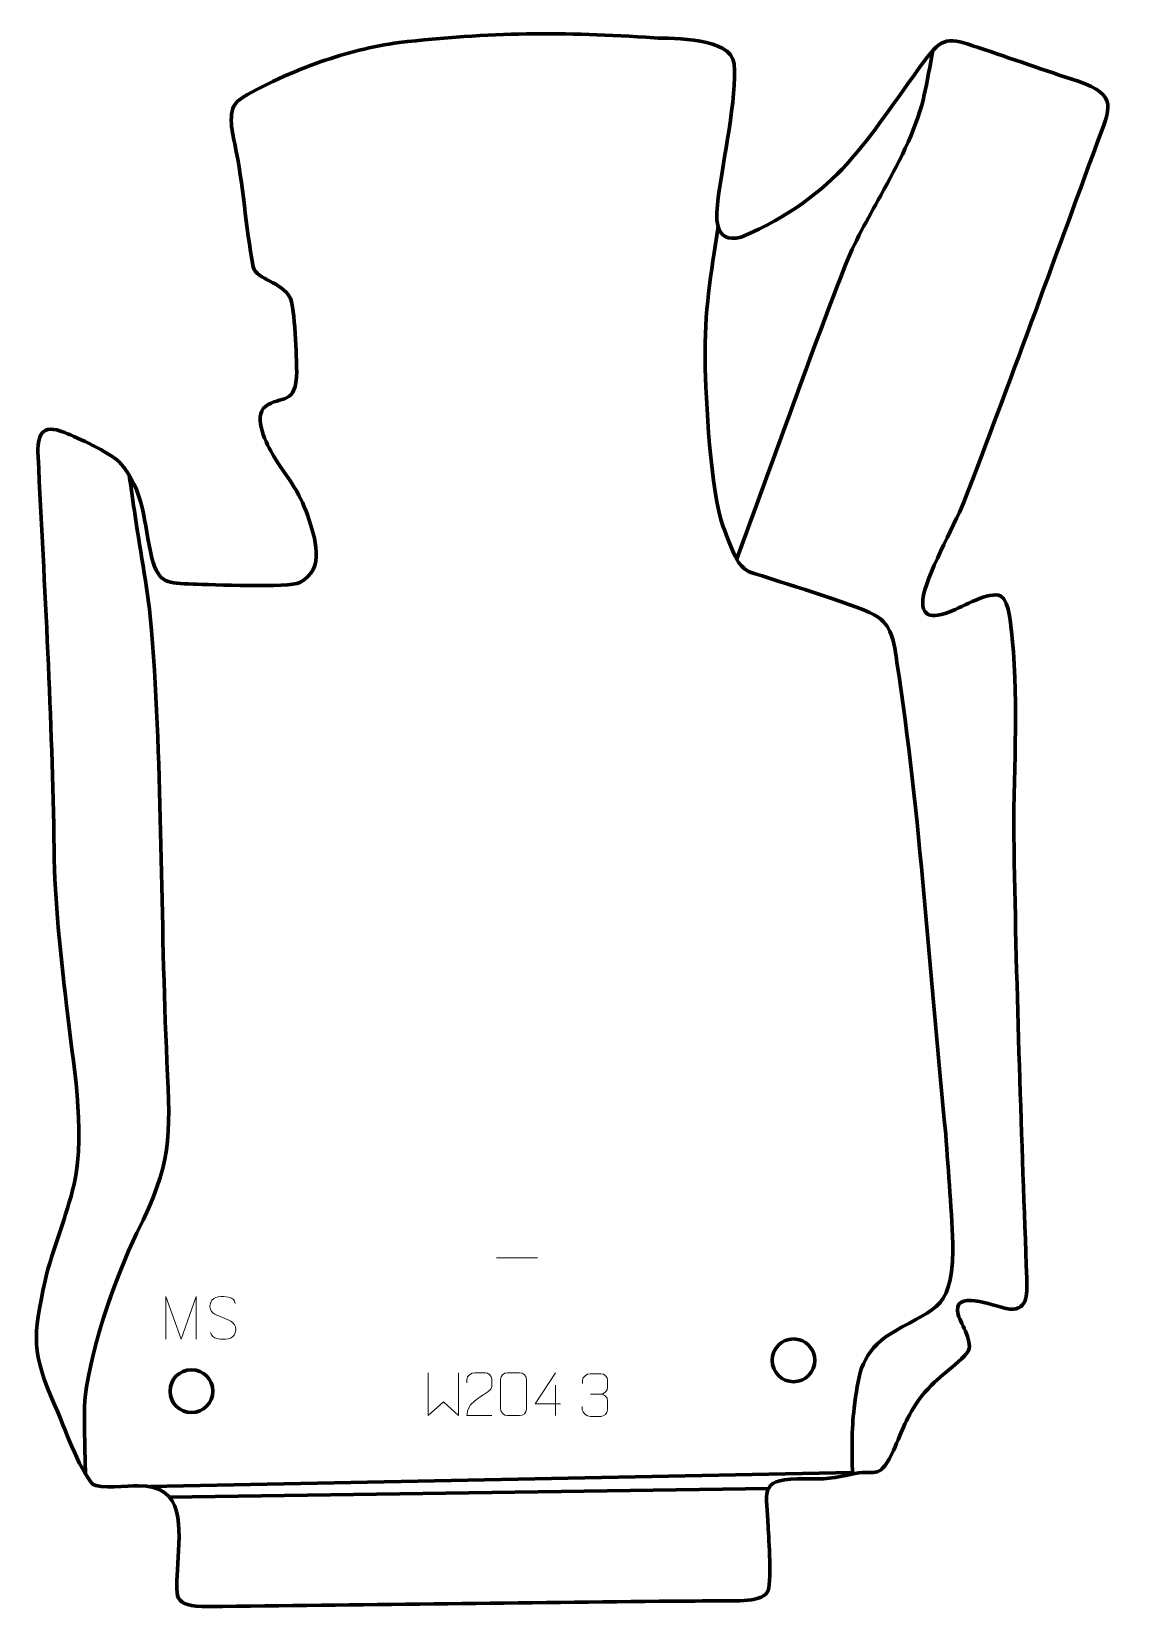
# Model space of a CAD drawing. Header units: millimetres. Extents: x 1015 to 1651, y 13 to 933.
import ezdxf

# ---------------------------------------------------------------- set-up
doc = ezdxf.new("R2010")
doc.units = ezdxf.units.MM
doc.header["$MEASUREMENT"] = 0
doc.layers.add('layer 2', color=7, linetype='Continuous')
doc.layers.add('layer 3', color=7, linetype='Continuous')

msp = doc.modelspace()

# ---------------------------------------------------------------- linework, layer by layer
at = {"layer": 'layer 2', "color": 142, "lineweight": 200}
for centre in [(1460.8147, 156.5725), (1108.9192, 138.5809)]:
    msp.add_ellipse(centre, major_axis=(0, 12.5), ratio=1, dxfattribs=at)
at = {"layer": 'layer 2', "color": 140, "lineweight": 158}
for points, knots in [([(1427.5768, 624.456), (1448.4937, 681.1744), (1468.5833, 738.5586), (1490.4431, 794.8809), (1490.4431, 794.8809), (1496.4212, 810.2838), (1503.9593, 823.0588), (1511.8705, 837.4056), (1511.8705, 837.4056), (1521.5018, 855.2112), (1532.0167, 874.1251), (1536.7191, 893.9209), (1536.7191, 893.9209), (1536.7191, 893.9209), (1537.06, 895.3561), (1537.06, 895.3561), (1537.06, 895.3561), (1539.0963, 904.2473), (1540.5397, 913.2896), (1542.3316, 922.2372)], [0, 0, 0, 0, 0.16666667, 0.16666667, 0.16666667, 0.16666667, 0.33333333, 0.33333333, 0.33333333, 0.33333333, 0.5, 0.5, 0.5, 0.5, 0.66666667, 0.66666667, 0.66666667, 0.66666667, 1, 1, 1, 1]), ([(1416.7323, 819.1931), (1412.5255, 790.8158), (1408.687, 769.8475), (1409.1808, 740.674), (1409.1808, 740.674), (1409.5603, 718.5897), (1412.2431, 664.1169), (1419.7714, 643.7028), (1419.7714, 643.7028), (1421.1357, 640.0033), (1426.6942, 625.3305), (1428.7356, 622.8657), (1428.7356, 622.8657), (1433.8788, 616.6558), (1434.7046, 617.5933), (1442.4222, 614.9755), (1442.4222, 614.9755), (1456.1872, 610.3612), (1500.856, 597.3123), (1510.208, 590.9026), (1510.208, 590.9026), (1519.0735, 584.8264), (1519.7738, 574.2281), (1521.2944, 564.4489), (1521.2944, 564.4489), (1534.9405, 476.6913), (1540.6028, 378.1607), (1549.8148, 288.8317), (1549.8148, 288.8317), (1551.2387, 266.4529), (1553.5596, 242.8501), (1553.9508, 220.5594), (1553.9508, 220.5594), (1553.1164, 183.4116), (1541.9351, 187.8098), (1514.985, 170.4511), (1514.985, 170.4511), (1499.3382, 158.9954), (1498.6322, 146.6682), (1496.3072, 128.6996), (1496.3072, 128.6996), (1494.6398, 115.8134), (1495.0203, 103.1125), (1495.311, 90.1712)], [0, 0, 0, 0, 0.08333333, 0.08333333, 0.08333333, 0.08333333, 0.16666667, 0.16666667, 0.16666667, 0.16666667, 0.25, 0.25, 0.25, 0.25, 0.33333333, 0.33333333, 0.33333333, 0.33333333, 0.41666667, 0.41666667, 0.41666667, 0.41666667, 0.5, 0.5, 0.5, 0.5, 0.58333333, 0.58333333, 0.58333333, 0.58333333, 0.66666667, 0.66666667, 0.66666667, 0.66666667, 0.75, 0.75, 0.75, 0.75, 0.83333333, 0.83333333, 0.83333333, 0.83333333, 1, 1, 1, 1]), ([(1046.9946, 90.1547), (1046.7936, 103.2765), (1046.2249, 116.8404), (1046.4099, 129.9105), (1046.4099, 129.9105), (1047.9042, 157.3419), (1064.5976, 206.0778), (1077.0971, 231.0362), (1077.0971, 231.0362), (1097.6379, 272.2377), (1096.7332, 285.8302), (1094.6243, 331.1163), (1094.6243, 331.1163), (1090.7499, 414.316), (1092.1579, 500.7174), (1085.6585, 583.1695), (1085.6585, 583.1695), (1083.9512, 604.8297), (1079.1691, 628.3151), (1076.0181, 650.1046), (1076.0181, 650.1046), (1074.8721, 658.029), (1073.7258, 665.9534), (1072.5798, 673.8779)], [0, 0, 0, 0, 0.14285714, 0.14285714, 0.14285714, 0.14285714, 0.28571429, 0.28571429, 0.28571429, 0.28571429, 0.42857143, 0.42857143, 0.42857143, 0.42857143, 0.57142857, 0.57142857, 0.57142857, 0.57142857, 0.71428571, 0.71428571, 0.71428571, 0.71428571, 1, 1, 1, 1])]:
    msp.add_open_spline(points, degree=3, knots=knots, dxfattribs=at)
at = {"layer": 'layer 2', "color": 250, "lineweight": 9}
for points in [[(1287.2897, 216.5429), (1287.2897, 216.5429), (1311.2677, 216.5429), (1311.2677, 216.5429)], [(1321.6788, 141.9815), (1321.6788, 141.9815), (1321.6788, 124.3168), (1321.6788, 124.3168)], [(1342.1139, 136.8038), (1342.1139, 136.8038), (1348.3103, 136.8038), (1348.3103, 136.8038)]]:
    msp.add_open_spline(points, degree=3, dxfattribs=at)
for points, knots in [([(1093.9644, 168.8736), (1093.9644, 168.8736), (1093.9644, 193.8315), (1093.9644, 193.8315), (1093.9644, 193.8315), (1093.9644, 193.8315), (1102.8895, 168.8736), (1102.8895, 168.8736), (1102.8895, 168.8736), (1102.8895, 168.8736), (1111.6494, 193.831), (1111.6494, 193.831), (1111.6494, 193.831), (1111.6494, 193.831), (1111.6494, 168.8736), (1111.6494, 168.8736)], [0, 0, 0, 0, 0.2, 0.2, 0.2, 0.2, 0.4, 0.4, 0.4, 0.4, 0.6, 0.6, 0.6, 0.6, 1, 1, 1, 1]), ([(1127.3566, 181.5235), (1123.1083, 182.9939), (1118.2002, 184.7897), (1120.2053, 190.31), (1120.2053, 190.31), (1121.7088, 194.4499), (1126.9224, 194.0614), (1130.526, 193.4603), (1130.526, 193.4603), (1133.3866, 192.9831), (1134.2513, 191.7699), (1134.5619, 189.6858)], [0, 0, 0, 0, 0.25, 0.25, 0.25, 0.25, 0.5, 0.5, 0.5, 0.5, 1, 1, 1, 1]), ([(1127.3566, 181.5234), (1131.3752, 179.8767), (1136.4047, 177.9884), (1134.5707, 172.6281), (1134.5707, 172.6281), (1133.1109, 168.3617), (1128.2001, 168.6184), (1124.474, 169.1731), (1124.474, 169.1731), (1121.724, 169.5829), (1120.5031, 170.7964), (1120.1251, 172.9086)], [0, 0, 0, 0, 0.25, 0.25, 0.25, 0.25, 0.5, 0.5, 0.5, 0.5, 1, 1, 1, 1]), ([(1247.3695, 149.2828), (1247.3695, 149.2828), (1247.3695, 124.3248), (1247.3695, 124.3248), (1247.3695, 124.3248), (1247.3695, 124.3248), (1256.2122, 132.3895), (1256.2122, 132.3895), (1256.2122, 132.3895), (1256.2122, 132.3895), (1265.0546, 124.3254), (1265.0546, 124.3254), (1265.0546, 124.3254), (1265.0546, 124.3254), (1265.0546, 149.2828), (1265.0546, 149.2828)], [0, 0, 0, 0, 0.2, 0.2, 0.2, 0.2, 0.4, 0.4, 0.4, 0.4, 0.6, 0.6, 0.6, 0.6, 1, 1, 1, 1]), ([(1284.5835, 124.3167), (1279.6691, 124.317), (1274.7547, 124.317), (1269.8406, 124.3167), (1269.8406, 124.3167), (1269.8406, 134.249), (1284.4916, 136.8902), (1284.5835, 141.2005), (1284.5835, 141.2005), (1284.5832, 142.6246), (1284.5832, 144.0483), (1284.5835, 145.4716), (1284.5835, 145.4716), (1284.5666, 147.5487), (1282.4438, 149.2735), (1280.7728, 149.2908), (1280.7728, 149.2908), (1278.6996, 149.2904), (1276.6267, 149.2904), (1274.5543, 149.2908), (1274.5543, 149.2908), (1272.7322, 149.3073), (1269.9075, 147.5152), (1269.8406, 145.4216), (1269.8406, 145.4216), (1269.8406, 145.4216), (1269.8406, 143.3668), (1269.8406, 143.3668)], [0, 0, 0, 0, 0.125, 0.125, 0.125, 0.125, 0.25, 0.25, 0.25, 0.25, 0.375, 0.375, 0.375, 0.375, 0.5, 0.5, 0.5, 0.5, 0.625, 0.625, 0.625, 0.625, 0.75, 0.75, 0.75, 0.75, 1, 1, 1, 1]), ([(1293.6314, 149.3031), (1295.9975, 149.3031), (1298.364, 149.3031), (1300.7305, 149.3031), (1300.7305, 149.3031), (1302.711, 149.3387), (1304.737, 147.8444), (1304.7641, 145.4023), (1304.7641, 145.4023), (1304.7637, 139.6449), (1304.7637, 133.8871), (1304.7641, 128.1289), (1304.7641, 128.1289), (1304.622, 125.8013), (1302.9156, 124.319), (1300.7305, 124.3082), (1300.7305, 124.3082), (1298.3581, 124.3086), (1295.9857, 124.3086), (1293.6137, 124.3082), (1293.6137, 124.3082), (1291.6552, 124.2026), (1289.6488, 126.0905), (1289.6602, 128.1115), (1289.6602, 128.1115), (1289.6606, 133.8921), (1289.6606, 139.6724), (1289.6602, 145.4522), (1289.6602, 145.4522), (1289.6645, 147.5942), (1291.4416, 149.3167), (1293.6314, 149.3031)], [0, 0, 0, 0, 0.11111111, 0.11111111, 0.11111111, 0.11111111, 0.22222222, 0.22222222, 0.22222222, 0.22222222, 0.33333333, 0.33333333, 0.33333333, 0.33333333, 0.44444444, 0.44444444, 0.44444444, 0.44444444, 0.55555556, 0.55555556, 0.55555556, 0.55555556, 0.66666667, 0.66666667, 0.66666667, 0.66666667, 0.77777778, 0.77777778, 0.77777778, 0.77777778, 1, 1, 1, 1]), ([(1324.6229, 131.2204), (1324.6229, 131.2204), (1309.8012, 131.2204), (1309.8012, 131.2204), (1309.8012, 131.2204), (1309.8012, 131.2204), (1321.6788, 149.2909), (1321.6788, 149.2909)], [0, 0, 0, 0, 0.33333333, 0.33333333, 0.33333333, 0.33333333, 1, 1, 1, 1]), ([(1337.4042, 143.049), (1337.4042, 143.049), (1337.4042, 144.9062), (1337.4042, 144.9062), (1337.4042, 144.9062), (1337.3899, 146.6481), (1340.0544, 148.7662), (1342.1135, 148.7435), (1342.1135, 148.7435), (1344.1776, 148.7435), (1346.2416, 148.7435), (1348.3053, 148.7435), (1348.3053, 148.7435), (1350.4998, 148.7523), (1352.0981, 146.9055), (1352.1425, 144.9934), (1352.1425, 144.9934), (1352.1421, 143.5583), (1352.1421, 142.1232), (1352.1425, 140.6877), (1352.1425, 140.6877), (1352.0939, 139.0342), (1350.4913, 136.8042), (1348.293, 136.8142), (1348.293, 136.8142), (1350.4967, 136.803), (1352.1047, 134.9998), (1352.1587, 132.9403), (1352.1587, 132.9403), (1352.1583, 131.1556), (1352.1583, 129.3709), (1352.1587, 127.5858), (1352.1587, 127.5858), (1352.1688, 125.5244), (1350.1139, 123.7613), (1348.293, 123.7694), (1348.293, 123.7694), (1346.2277, 123.7697), (1344.1625, 123.7697), (1342.0969, 123.7694), (1342.0969, 123.7694), (1339.9283, 123.7809), (1337.3973, 126.1811), (1337.3787, 127.6429), (1337.3787, 127.6429), (1337.3787, 127.6429), (1337.3787, 129.5515), (1337.3787, 129.5515)], [0, 0, 0, 0, 0.07692308, 0.07692308, 0.07692308, 0.07692308, 0.15384615, 0.15384615, 0.15384615, 0.15384615, 0.23076923, 0.23076923, 0.23076923, 0.23076923, 0.30769231, 0.30769231, 0.30769231, 0.30769231, 0.38461538, 0.38461538, 0.38461538, 0.38461538, 0.46153846, 0.46153846, 0.46153846, 0.46153846, 0.53846154, 0.53846154, 0.53846154, 0.53846154, 0.61538462, 0.61538462, 0.61538462, 0.61538462, 0.69230769, 0.69230769, 0.69230769, 0.69230769, 0.76923077, 0.76923077, 0.76923077, 0.76923077, 0.84615385, 0.84615385, 0.84615385, 0.84615385, 1, 1, 1, 1])]:
    msp.add_open_spline(points, degree=3, knots=knots, dxfattribs=at)
at = {"layer": 'layer 2', "color": 140, "lineweight": 158}
for points in [[(1495.297, 90.9147), (1495.297, 90.9147), (1084.7364, 82.7757), (1084.7364, 82.7757)], [(1096.0013, 76.6672), (1096.0013, 76.6672), (1446.2232, 81.664), (1446.2232, 81.664)]]:
    msp.add_open_spline(points, degree=3, dxfattribs=at)
at = {"layer": 'layer 3', "color": 242, "lineweight": 158}
msp.add_open_spline([(1066.4823, 681.9292), (1081.966, 664.9842), (1080.8198, 645.8634), (1085.8233, 625.471), (1085.8233, 625.471), (1089.8968, 610.1984), (1095.1074, 610.7893), (1109.8734, 610.2718), (1109.8734, 610.2718), (1120.1873, 609.9418), (1165.8271, 607.8635), (1172.2907, 611.1805), (1172.2907, 611.1805), (1187.5636, 619.0183), (1181.124, 637.5004), (1176.9176, 650.027), (1176.9176, 650.027), (1171.6621, 665.6778), (1165.1904, 671.6541), (1156.8774, 685.1668), (1156.8774, 685.1668), (1153.1385, 691.6388), (1144.363, 708.0572), (1152.221, 714.0494), (1152.221, 714.0494), (1161.0462, 720.7792), (1170.2793, 714.1795), (1170.4736, 734.4695), (1170.4736, 734.4695), (1170.3749, 741.9313), (1169.4178, 772.0843), (1166.781, 777.228), (1166.781, 777.228), (1161.475, 787.5785), (1147.3744, 787.4479), (1145.106, 795.602), (1145.106, 795.602), (1140.4264, 819.6969), (1139.4787, 843.1598), (1134.2326, 867.6064), (1134.2326, 867.6064), (1132.647, 874.9949), (1129.5614, 888.1278), (1136.9488, 893.2789), (1136.9488, 893.2789), (1148.077, 901.0384), (1171.1681, 910.8457), (1184.2266, 915.3952), (1184.2266, 915.3952), (1199.3203, 920.6538), (1214.5773, 924.5043), (1230.407, 926.7513), (1230.407, 926.7513), (1282.6989, 932.7846), (1326.9191, 933.1821), (1379.344, 929.4845), (1379.344, 929.4845), (1391.1581, 928.8389), (1423.8415, 929.9972), (1426.1892, 914.3533), (1426.1892, 914.3533), (1427.8156, 894.7293), (1419.5233, 857.6757), (1416.8594, 836.0911), (1416.8594, 836.0911), (1415.5344, 825.3547), (1413.5219, 808.9207), (1430.3081, 812.9257), (1430.3081, 812.9257), (1487.3476, 837.7617), (1502.4843, 868.3995), (1537.1434, 915.8125), (1537.1434, 915.8125), (1547.8706, 930.4871), (1551.5758, 929.5245), (1568.6776, 923.9016), (1568.6776, 923.9016), (1588.2067, 917.3273), (1607.5392, 910.4812), (1627.1587, 904.1365), (1627.1587, 904.1365), (1650.7615, 895.5614), (1646.03, 889.0923), (1638.3259, 868.1272), (1638.3259, 868.1272), (1612.583, 798.1264), (1587.1293, 727.8131), (1560.4548, 658.1748), (1560.4548, 658.1748), (1554.4872, 643.785), (1537.9485, 614.4798), (1536.3839, 601.2196), (1536.3839, 601.2196), (1535.5566, 589.1984), (1544.2366, 591.0273), (1552.6042, 594.1763), (1552.6042, 594.1763), (1559.4589, 596.7559), (1575.4894, 606.5711), (1582.0075, 603.1857), (1582.0075, 603.1857), (1587.1413, 600.5194), (1588.0812, 583.5541), (1588.6288, 578.2288), (1588.6288, 578.2288), (1592.7391, 538.2592), (1588.9577, 498.0732), (1589.689, 455.2491), (1589.689, 455.2491), (1591.1078, 372.1613), (1594.1553, 284.2605), (1597.1549, 204.6106), (1597.1549, 204.6106), (1597.5386, 194.422), (1597.5838, 184.5391), (1585.0333, 186.8112), (1585.0333, 186.8112), (1578.0894, 188.4501), (1552.9268, 198.5363), (1557.0411, 183.1605), (1557.0411, 183.1605), (1559.0613, 177.6271), (1566.2608, 166.2128), (1562.5515, 161.2454), (1562.5515, 161.2454), (1552.7995, 150.261), (1543.7855, 146.7653), (1534.0419, 133.3823), (1534.0419, 133.3823), (1525.3446, 120.9312), (1524.1702, 114.2627), (1518.0898, 101.5202), (1518.0898, 101.5202), (1510.2532, 85.9673), (1508.6722, 93.4641), (1494.0811, 89.8888), (1494.0811, 89.8888), (1479.5801, 86.5557), (1477.2503, 87.2999), (1462.9146, 87.4009), (1462.9146, 87.4009), (1440.2059, 86.8103), (1445.284, 78.5308), (1446.0361, 59.3785), (1446.0361, 59.3785), (1446.3249, 52.6451), (1448.2367, 25.4194), (1445.4808, 21.0631), (1445.4808, 21.0631), (1441.4254, 14.653), (1423.2738, 16.0638), (1416.1089, 15.998), (1416.1089, 15.998), (1404.8161, 15.8944), (1393.5241, 15.8546), (1382.2318, 15.7507), (1382.2318, 15.7507), (1294.4474, 14.7169), (1206.6511, 13.6716), (1118.8669, 12.6958), (1118.8669, 12.6958), (1097.0147, 12.8572), (1100.2736, 17.4085), (1100.921, 37.737), (1100.921, 37.737), (1102.0036, 57.6608), (1105.7361, 83.8003), (1077.7455, 83.2955), (1077.7455, 83.2955), (1072.2412, 83.1963), (1055.0358, 81.3474), (1051.0818, 84.2678), (1051.0818, 84.2678), (1042.6955, 94.2694), (1034.8389, 117.2871), (1029.1125, 130.1087), (1029.1125, 130.1087), (1015.4715, 161.3393), (1016.2872, 170.1371), (1023.3927, 203.0888), (1023.3927, 203.0888), (1028.0552, 222.6027), (1035.9611, 240.6206), (1040.3954, 259.5438), (1040.3954, 259.5438), (1047.3107, 292.6548), (1039.5513, 330.4415), (1035.9082, 363.9768), (1035.9082, 363.9768), (1032.4507, 395.1939), (1029.0712, 423.6197), (1028.6666, 455.2), (1028.6666, 455.2), (1027.6028, 532.1964), (1023.1661, 607.9778), (1019.3004, 684.7874), (1019.3004, 684.7874), (1018.6733, 697.2493), (1021.1153, 704.3971), (1034.954, 698.7837), (1034.954, 698.7837), (1042.7621, 695.6164), (1060.5121, 687.3375), (1066.4823, 681.9292)], degree=3, knots=[0, 0, 0, 0, 0.01923077, 0.01923077, 0.01923077, 0.01923077, 0.03846154, 0.03846154, 0.03846154, 0.03846154, 0.05769231, 0.05769231, 0.05769231, 0.05769231, 0.07692308, 0.07692308, 0.07692308, 0.07692308, 0.09615385, 0.09615385, 0.09615385, 0.09615385, 0.11538462, 0.11538462, 0.11538462, 0.11538462, 0.13461538, 0.13461538, 0.13461538, 0.13461538, 0.15384615, 0.15384615, 0.15384615, 0.15384615, 0.17307692, 0.17307692, 0.17307692, 0.17307692, 0.19230769, 0.19230769, 0.19230769, 0.19230769, 0.21153846, 0.21153846, 0.21153846, 0.21153846, 0.23076923, 0.23076923, 0.23076923, 0.23076923, 0.25, 0.25, 0.25, 0.25, 0.26923077, 0.26923077, 0.26923077, 0.26923077, 0.28846154, 0.28846154, 0.28846154, 0.28846154, 0.30769231, 0.30769231, 0.30769231, 0.30769231, 0.32692308, 0.32692308, 0.32692308, 0.32692308, 0.34615385, 0.34615385, 0.34615385, 0.34615385, 0.36538462, 0.36538462, 0.36538462, 0.36538462, 0.38461538, 0.38461538, 0.38461538, 0.38461538, 0.40384615, 0.40384615, 0.40384615, 0.40384615, 0.42307692, 0.42307692, 0.42307692, 0.42307692, 0.44230769, 0.44230769, 0.44230769, 0.44230769, 0.46153846, 0.46153846, 0.46153846, 0.46153846, 0.48076923, 0.48076923, 0.48076923, 0.48076923, 0.5, 0.5, 0.5, 0.5, 0.51923077, 0.51923077, 0.51923077, 0.51923077, 0.53846154, 0.53846154, 0.53846154, 0.53846154, 0.55769231, 0.55769231, 0.55769231, 0.55769231, 0.57692308, 0.57692308, 0.57692308, 0.57692308, 0.59615385, 0.59615385, 0.59615385, 0.59615385, 0.61538462, 0.61538462, 0.61538462, 0.61538462, 0.63461538, 0.63461538, 0.63461538, 0.63461538, 0.65384615, 0.65384615, 0.65384615, 0.65384615, 0.67307692, 0.67307692, 0.67307692, 0.67307692, 0.69230769, 0.69230769, 0.69230769, 0.69230769, 0.71153846, 0.71153846, 0.71153846, 0.71153846, 0.73076923, 0.73076923, 0.73076923, 0.73076923, 0.75, 0.75, 0.75, 0.75, 0.76923077, 0.76923077, 0.76923077, 0.76923077, 0.78846154, 0.78846154, 0.78846154, 0.78846154, 0.80769231, 0.80769231, 0.80769231, 0.80769231, 0.82692308, 0.82692308, 0.82692308, 0.82692308, 0.84615385, 0.84615385, 0.84615385, 0.84615385, 0.86538462, 0.86538462, 0.86538462, 0.86538462, 0.88461538, 0.88461538, 0.88461538, 0.88461538, 0.90384615, 0.90384615, 0.90384615, 0.90384615, 0.92307692, 0.92307692, 0.92307692, 0.92307692, 0.94230769, 0.94230769, 0.94230769, 0.94230769, 0.96153846, 0.96153846, 0.96153846, 0.96153846, 1, 1, 1, 1], dxfattribs=at)

doc.saveas('drawing.dxf')
